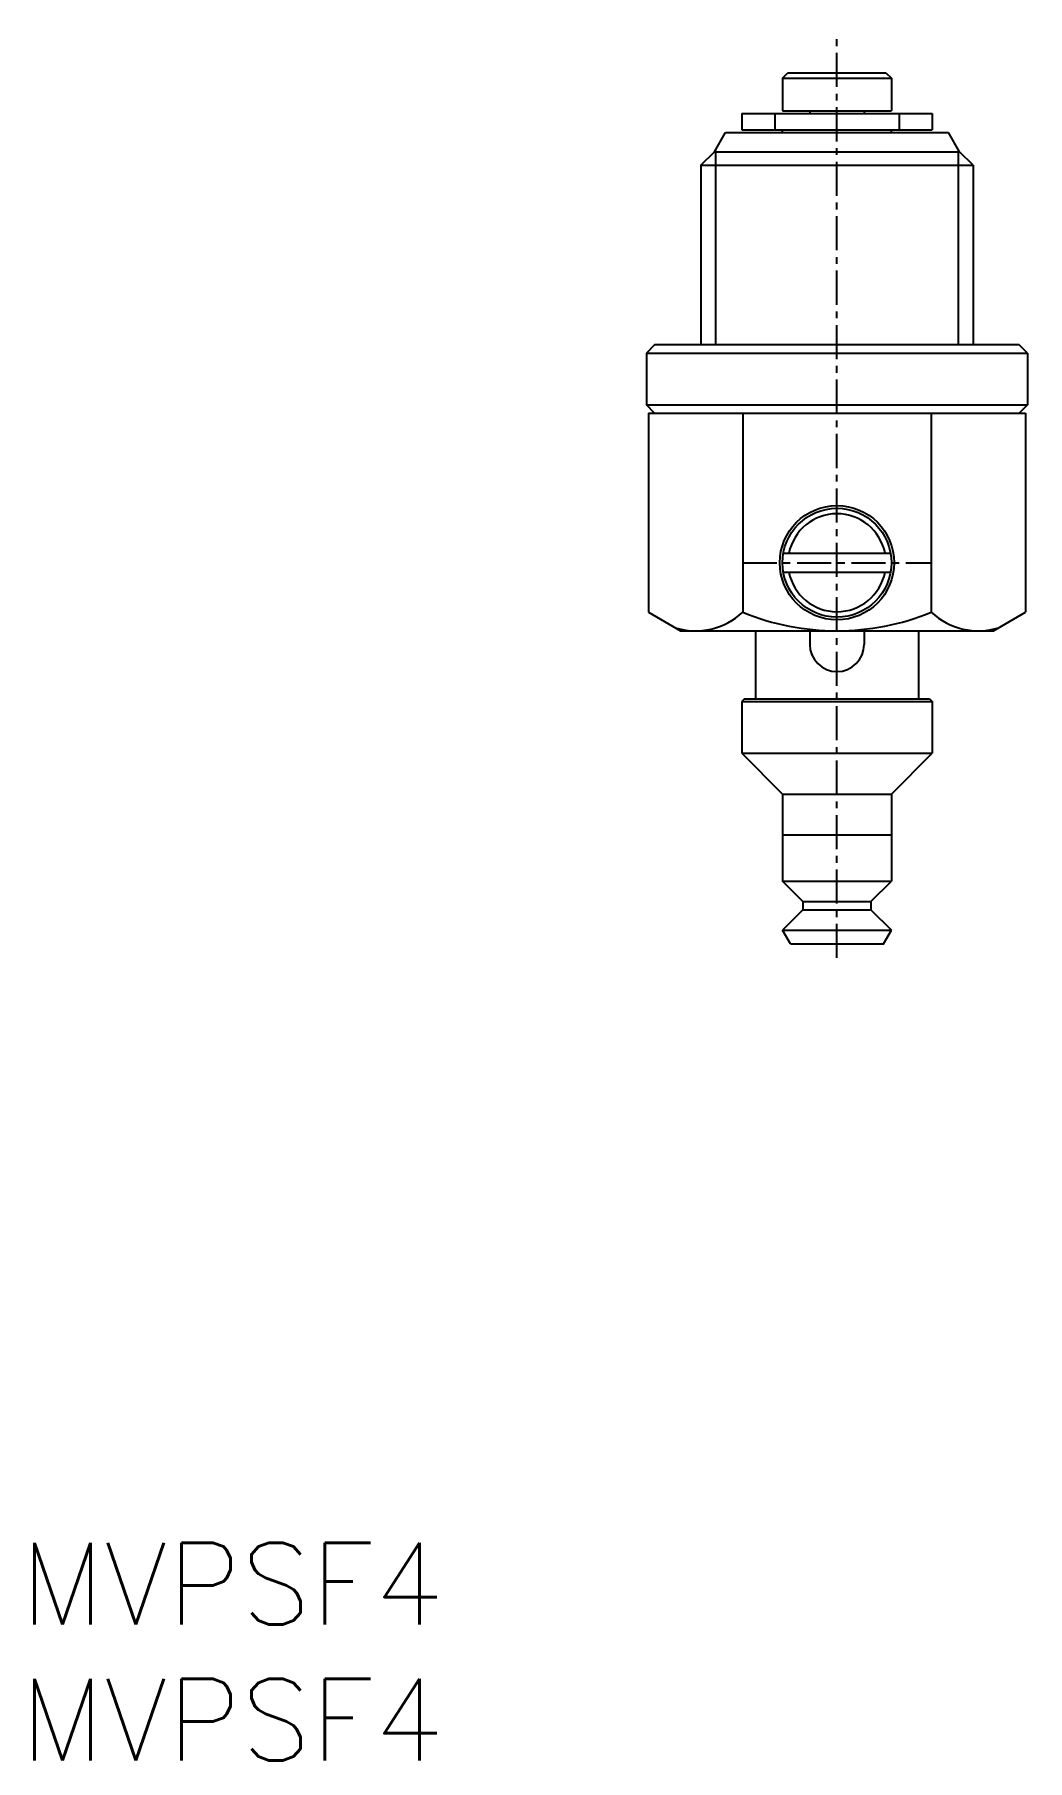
# Model space of a CAD drawing. Extents: x 0.5 to 37, y 0 to 63.4.
import ezdxf

# ---------------------------------------------------------------- set-up
doc = ezdxf.new("R2010")
doc.units = 0
doc.linetypes.add('CENTER', pattern=[2, 1.25, -0.25, 0.25, -0.25])
doc.layers.get('0').update_dxf_attribs({"linetype": 'CONTINUOUS'})
doc.layers.add('CENTER', color=1, linetype='CENTER')
doc.styles.get("Standard").update_dxf_attribs({"font": 'txt.shx'})

# ---------------------------------------------------------------- blocks, each defined once
blk = doc.blocks.new('*U18')
at = {"color": 7, "linetype": 'CONTINUOUS'}
blk.add_text('MVPSF4', height=3, dxfattribs=at).set_placement((0, 0))
blk = doc.blocks.new('*U19')
at = {"color": 7, "linetype": 'CONTINUOUS'}
blk.add_text('MVPSF4', height=3, dxfattribs=at).set_placement((0, 5))

msp = doc.modelspace()

# ---------------------------------------------------------------- linework, layer by layer
at = {"color": 7, "linetype": 'CONTINUOUS'}
for p, q in [((28, 61.8), (28.199997, 62)), ((28, 61.8), (28, 60.60001)), ((28, 61.8), (32, 61.8)), ((28.199997, 62), (31.800003, 62)), ((31.800003, 62), (32, 61.8)), ((32, 61.8), (32, 60.60001)), ((26.5, 60.5), (26.5, 59.90001)), ((26.5, 60.5), (33.5, 60.5)), ((27.719658, 60.5), (27.719658, 59.90001)), ((28, 60.60001), (32, 60.60001)), ((29, 60.60001), (29, 60.5)), ((31, 60.60001), (31, 60.5)), ((32.280342, 60.5), (32.280342, 59.90001)), ((33.5, 60.5), (33.5, 59.90001)), ((25.495858, 59.1), (25.900002, 59.8)), ((25.900002, 59.8), (34.099998, 59.8)), ((26.5, 59.90001), (33.5, 59.90001)), ((28, 59.8), (28, 59.90001)), ((32, 59.8), (32, 59.90001)), ((34.504144, 59.1), (34.099999, 59.8)), ((25.000001, 58.60415), (25.495859, 59.1)), ((25.495857, 59.10001), (34.504143, 59.10001)), ((25.541496, 59.14565), (25.541496, 52)), ((34.458496, 59.14565), (34.458496, 52)), ((34.999996, 58.60414), (34.504141, 59.09999)), ((25, 58.60414), (25, 52)), ((25, 58.60414), (35, 58.60414)), ((35, 58.60414), (35, 52)), ((23.300003, 52), (23, 51.7)), ((36.699997, 52), (23.300003, 52)), ((37, 51.7), (36.699997, 52)), ((23, 51.7), (23, 49.8)), ((23, 51.7), (37, 51.7)), ((37, 51.7), (37, 49.8)), ((23.299996, 49.5), (22.999997, 49.8)), ((23, 49.8), (37, 49.8)), ((23.071793, 49.5), (23.071793, 42.18024)), ((23.071793, 49.5), (36.9282, 49.5)), ((26.535896, 49.5), (26.535896, 42.18024)), ((33.464104, 49.5), (33.464104, 42.18024)), ((37.000004, 49.8), (36.7, 49.5)), ((36.9282, 49.5), (36.9282, 42.18024)), ((28.030884, 44.35001), (31.969147, 44.35001)), ((28.030884, 43.65001), (31.969147, 43.65001)), ((23.071799, 42.18024), (24.250002, 41.5)), ((35.750001, 41.5), (36.928206, 42.18024)), ((24.25, 41.5), (35.75, 41.5)), ((27, 41.5), (27, 39)), ((29, 41.5), (29, 41)), ((31, 41.5), (31, 41)), ((33, 41.5), (33, 39)), ((26.5, 38.89999), (26.5, 37)), ((26.5, 38.89999), (33.5, 38.89999)), ((26.6, 39), (26.500002, 38.90001)), ((26.599998, 39), (33.400002, 39)), ((33.4, 39), (33.5, 38.9)), ((33.5, 38.89999), (33.5, 37)), ((26.5, 37), (33.5, 37)), ((26.500003, 37), (28.000004, 35.5)), ((31.999995, 35.49999), (33.499997, 37)), ((28, 35.5), (28, 34)), ((28, 35.5), (32, 35.5)), ((32, 35.5), (32, 34)), ((28, 34), (32, 34)), ((28, 34), (28, 32.3)), ((32, 34), (32, 32.3)), ((27.999999, 32.3), (31.999999, 32.3)), ((28.750024, 31.54999), (28.000018, 32.29999)), ((31.249997, 31.55002), (31.999992, 32.30002)), ((28.750014, 31.24998), (28, 30.5)), ((28.75, 31.55), (31.25, 31.55)), ((28.75, 31.55), (28.75, 31.25)), ((28.75, 31.25), (31.25, 31.25)), ((31.25, 31.55), (31.25, 31.25)), ((31.250005, 31.24999), (32, 30.5)), ((28, 30.5), (32, 30.5)), ((28.288681, 30), (28, 30.5)), ((31.711319, 30), (32, 30.5)), ((28.288681, 30), (31.711319, 30))]:
    msp.add_line(p, q, dxfattribs=at)
for radius in [2.1, 2]:
    msp.add_circle((30, 44), radius, dxfattribs=at)
for centre, radius, start, end in [((30, 44), 1.8, 11.212284, 168.78772), ((30, 44), 1.8, 191.21228, 348.78772), ((24.803848, 44.04523), 2.545235, 252.88329, 312.8833), ((30, 50.66058), 9.160586, 247.78069, 292.21931), ((35.196152, 44.04523), 2.545235, 227.11672, 287.11671), ((30, 41), 1, 180, 0)]:
    msp.add_arc(centre, radius, start, end, dxfattribs=at)
msp.add_point((31.711319, 30), dxfattribs=at)
at = {"layer": 'CENTER', "color": 1, "linetype": 'CENTER'}
for p, q in [((30, 29.47966), (30, 63.40422)), ((26.535896, 44), (33.464104, 44))]:
    msp.add_line(p, q, dxfattribs=at)

# ---------------------------------------------------------------- block references
at = {"color": 7, "linetype": 'CONTINUOUS'}
for name in ['*U19', '*U18']:
    msp.add_blockref(name, (0, 0), dxfattribs=at)

doc.saveas('drawing.dxf')
